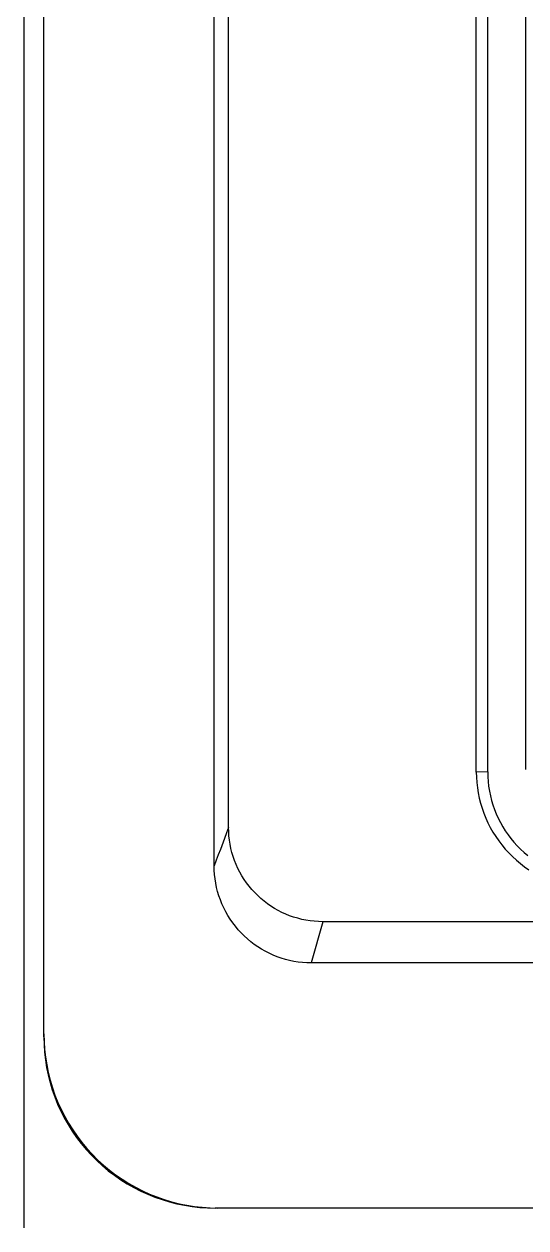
# Model space of a CAD drawing. Extents: x 0 to 320, y 0 to 1157.
# Drawn here: x 176.3 to 205.4, y 696 to 765.6 of the extents above; entities that cross this region are included whole.
import ezdxf

# ---------------------------------------------------------------- set-up
doc = ezdxf.new("R2010")
doc.units = 0
doc.layers.add('-15N-THT. THIẾT BỊ ĐÓNG MỞ', color=40, linetype='CONTINUOUS')

# ---------------------------------------------------------------- blocks, each defined once
blk = doc.blocks.new('06 - N - SC VSD ATV630C11~C16N4')
at = {"layer": '-15N-THT. THIẾT BỊ ĐÓNG MỞ'}
for p, q in [((16.317, 117.501), (16.318, 257.239)), ((17.465, 128.556), (17.465, 257.196)), ((42.494, 143.871), (42.494, 256.248)), ((43.151, 143.875), (43.151, 256.261)), ((45.365, 144.02), (45.365, 256.166)), ((27.319, 138.451), (27.319, 196.102)), ((28.156, 140.661), (28.156, 196.101)), ((43.151, 143.875), (42.494, 143.871)), ((42.494, 143.871), (42.501, 143.568)), ((42.501, 143.568), (42.522, 143.265)), ((43.151, 143.875), (43.157, 143.597)), ((43.157, 143.597), (43.176, 143.321)), ((42.522, 143.265), (42.556, 142.963)), ((42.556, 142.963), (42.603, 142.662)), ((43.176, 143.321), (43.207, 143.046)), ((43.207, 143.046), (43.25, 142.772)), ((43.25, 142.772), (43.305, 142.5)), ((42.603, 142.662), (42.664, 142.365)), ((42.664, 142.365), (42.738, 142.07)), ((42.738, 142.07), (42.826, 141.779)), ((43.305, 142.5), (43.373, 142.232)), ((43.373, 142.232), (43.453, 141.966)), ((42.826, 141.779), (42.926, 141.492)), ((42.926, 141.492), (43.039, 141.21)), ((43.453, 141.966), (43.544, 141.705)), ((43.544, 141.705), (43.647, 141.448)), ((43.647, 141.448), (43.762, 141.195)), ((28.156, 140.661), (28.036, 140.346)), ((28.161, 140.417), (28.156, 140.661)), ((43.039, 141.21), (43.165, 140.934)), ((43.165, 140.934), (43.303, 140.663)), ((43.303, 140.663), (43.453, 140.399)), ((43.762, 141.195), (43.887, 140.948)), ((43.887, 140.948), (44.024, 140.707)), ((44.024, 140.707), (44.171, 140.473)), ((27.917, 140.03), (27.678, 139.398)), ((28.036, 140.346), (27.917, 140.03)), ((28.178, 140.173), (28.161, 140.417)), ((28.205, 139.93), (28.178, 140.173)), ((43.453, 140.399), (43.614, 140.142)), ((43.614, 140.142), (43.787, 139.892)), ((44.171, 140.473), (44.329, 140.245)), ((44.329, 140.245), (44.496, 140.025)), ((44.496, 140.025), (44.674, 139.812)), ((27.678, 139.398), (27.558, 139.083)), ((28.243, 139.689), (28.205, 139.93)), ((28.292, 139.449), (28.243, 139.689)), ((28.352, 139.212), (28.292, 139.449)), ((43.787, 139.892), (43.972, 139.65)), ((43.972, 139.65), (44.166, 139.417)), ((44.166, 139.417), (44.371, 139.193)), ((44.674, 139.812), (44.861, 139.607)), ((44.861, 139.607), (45.056, 139.411)), ((45.056, 139.411), (45.26, 139.224)), ((27.439, 138.767), (27.319, 138.451)), ((27.558, 139.083), (27.439, 138.767)), ((28.422, 138.978), (28.352, 139.212)), ((28.503, 138.747), (28.422, 138.978)), ((28.594, 138.52), (28.503, 138.747)), ((44.371, 139.193), (44.586, 138.978)), ((44.586, 138.978), (44.81, 138.773)), ((44.81, 138.773), (45.044, 138.578)), ((45.044, 138.578), (45.285, 138.394)), ((45.26, 139.224), (45.473, 139.047)), ((27.325, 138.199), (27.319, 138.451)), ((27.342, 137.947), (27.325, 138.199)), ((27.37, 137.696), (27.342, 137.947)), ((28.695, 138.298), (28.594, 138.52)), ((28.806, 138.08), (28.695, 138.298)), ((28.927, 137.867), (28.806, 138.08)), ((45.285, 138.394), (45.535, 138.221)), ((27.41, 137.447), (27.37, 137.696)), ((27.46, 137.2), (27.41, 137.447)), ((27.522, 136.955), (27.46, 137.2)), ((29.057, 137.661), (28.927, 137.867)), ((29.196, 137.46), (29.057, 137.661)), ((29.344, 137.265), (29.196, 137.46)), ((29.501, 137.077), (29.344, 137.265)), ((27.594, 136.714), (27.522, 136.955)), ((27.678, 136.475), (27.594, 136.714)), ((29.666, 136.897), (29.501, 137.077)), ((29.839, 136.724), (29.666, 136.897)), ((30.019, 136.559), (29.839, 136.724)), ((30.207, 136.403), (30.019, 136.559)), ((27.772, 136.241), (27.678, 136.475)), ((27.876, 136.012), (27.772, 136.241)), ((27.991, 135.787), (27.876, 136.012)), ((28.115, 135.568), (27.991, 135.787)), ((30.402, 136.254), (30.207, 136.403)), ((30.602, 136.115), (30.402, 136.254)), ((30.809, 135.985), (30.602, 136.115)), ((31.022, 135.864), (30.809, 135.985)), ((31.24, 135.753), (31.022, 135.864)), ((28.249, 135.354), (28.115, 135.568)), ((28.393, 135.147), (28.249, 135.354)), ((28.546, 134.946), (28.393, 135.147)), ((31.462, 135.652), (31.24, 135.753)), ((31.689, 135.561), (31.462, 135.652)), ((31.92, 135.481), (31.689, 135.561)), ((32.154, 135.41), (31.92, 135.481)), ((32.391, 135.35), (32.154, 135.41)), ((32.631, 135.301), (32.391, 135.35)), ((32.872, 135.263), (32.631, 135.301)), ((33.115, 135.236), (32.872, 135.263)), ((33.603, 135.214), (32.941, 132.83)), ((33.359, 135.219), (33.115, 135.236)), ((33.603, 135.214), (33.359, 135.219)), ((131.252, 135.214), (33.603, 135.214)), ((28.708, 134.752), (28.546, 134.946)), ((28.878, 134.566), (28.708, 134.752)), ((29.056, 134.388), (28.878, 134.566)), ((29.242, 134.218), (29.056, 134.388)), ((29.436, 134.056), (29.242, 134.218)), ((29.637, 133.903), (29.436, 134.056)), ((29.844, 133.759), (29.637, 133.903)), ((30.058, 133.625), (29.844, 133.759)), ((30.277, 133.501), (30.058, 133.625)), ((30.502, 133.386), (30.277, 133.501)), ((30.731, 133.282), (30.502, 133.386)), ((30.966, 133.188), (30.731, 133.282)), ((31.204, 133.105), (30.966, 133.188)), ((31.445, 133.032), (31.204, 133.105)), ((31.69, 132.97), (31.445, 133.032)), ((31.937, 132.92), (31.69, 132.97)), ((32.186, 132.88), (31.937, 132.92)), ((32.437, 132.852), (32.186, 132.88)), ((32.689, 132.835), (32.437, 132.852)), ((32.941, 132.83), (32.689, 132.835)), ((131.997, 132.83), (32.941, 132.83)), ((17.465, 128.725), (17.475, 128.273)), ((17.465, 128.556), (17.475, 128.111)), ((17.475, 128.273), (17.505, 127.822)), ((17.475, 128.111), (17.505, 127.668)), ((17.505, 127.822), (17.556, 127.372)), ((17.505, 127.668), (17.554, 127.226)), ((17.554, 127.226), (17.624, 126.787)), ((17.556, 127.372), (17.627, 126.926)), ((17.624, 126.787), (17.713, 126.352)), ((17.627, 126.926), (17.717, 126.483)), ((17.713, 126.352), (17.822, 125.921)), ((17.717, 126.483), (17.828, 126.045)), ((17.828, 126.045), (17.958, 125.612)), ((17.822, 125.921), (17.949, 125.495)), ((17.949, 125.495), (18.096, 125.075)), ((17.958, 125.612), (18.107, 125.185)), ((18.096, 125.075), (18.262, 124.663)), ((18.107, 125.185), (18.275, 124.765)), ((18.262, 124.663), (18.446, 124.258)), ((18.275, 124.765), (18.462, 124.354)), ((18.446, 124.258), (18.648, 123.862)), ((18.462, 124.354), (18.668, 123.951)), ((18.668, 123.951), (18.891, 123.558)), ((18.648, 123.862), (18.867, 123.476)), ((18.867, 123.476), (19.103, 123.099)), ((18.891, 123.558), (19.131, 123.175)), ((19.103, 123.099), (19.357, 122.734)), ((19.131, 123.175), (19.389, 122.804)), ((19.357, 122.734), (19.626, 122.38)), ((19.389, 122.804), (19.663, 122.444)), ((19.626, 122.38), (19.911, 122.039)), ((19.663, 122.444), (19.952, 122.097)), ((19.911, 122.039), (20.211, 121.711)), ((19.952, 122.097), (20.257, 121.764)), ((20.211, 121.711), (20.525, 121.397)), ((20.257, 121.764), (20.577, 121.444)), ((20.525, 121.397), (20.853, 121.097)), ((20.577, 121.444), (20.911, 121.139)), ((20.853, 121.097), (21.194, 120.812)), ((20.911, 121.139), (21.258, 120.849)), ((21.194, 120.812), (21.548, 120.543)), ((21.258, 120.849), (21.617, 120.575)), ((21.548, 120.543), (21.913, 120.29)), ((21.617, 120.575), (21.989, 120.318)), ((21.913, 120.29), (22.29, 120.053)), ((21.989, 120.318), (22.372, 120.077)), ((22.29, 120.053), (22.676, 119.834)), ((22.372, 120.077), (22.765, 119.854)), ((22.676, 119.834), (23.072, 119.632)), ((22.765, 119.854), (23.167, 119.649)), ((23.072, 119.632), (23.477, 119.448)), ((23.167, 119.649), (23.579, 119.462)), ((23.477, 119.448), (23.889, 119.282)), ((23.579, 119.462), (23.998, 119.294)), ((23.889, 119.282), (24.309, 119.136)), ((23.998, 119.294), (24.425, 119.144)), ((24.309, 119.136), (24.734, 119.008)), ((24.425, 119.144), (24.858, 119.014)), ((24.734, 119.008), (25.165, 118.899)), ((24.858, 119.014), (25.296, 118.904)), ((25.165, 118.899), (25.601, 118.81)), ((25.296, 118.904), (25.739, 118.813)), ((25.601, 118.81), (26.04, 118.741)), ((25.739, 118.813), (26.186, 118.743)), ((26.04, 118.741), (26.482, 118.691)), ((26.186, 118.743), (26.635, 118.692)), ((26.482, 118.691), (26.925, 118.661)), ((26.635, 118.692), (27.086, 118.662)), ((26.925, 118.661), (27.37, 118.651)), ((27.086, 118.662), (27.538, 118.652)), ((27.538, 118.652), (27.37, 118.651)), ((137.726, 118.652), (27.538, 118.652))]:
    blk.add_line(p, q, dxfattribs=at)

msp = doc.modelspace()

# ---------------------------------------------------------------- block references
msp.add_blockref('06 - N - SC VSD ATV630C11~C16N4', (160.02, 578.5))

doc.saveas('drawing.dxf')
